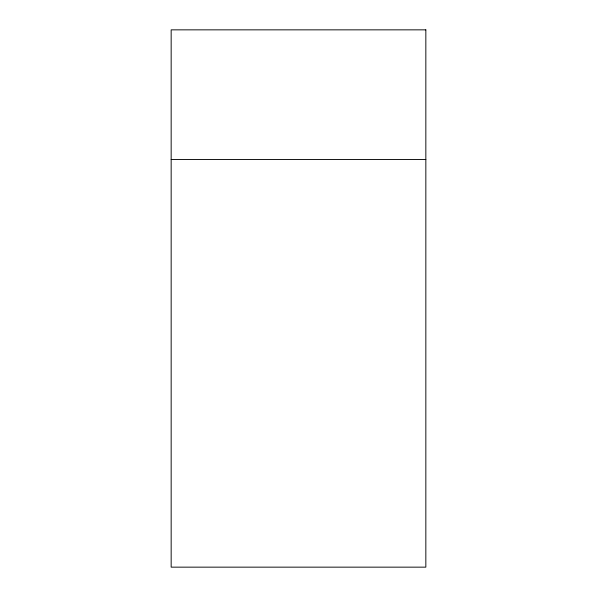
<?xml version="1.0" encoding="UTF-8"?>
<svg xmlns="http://www.w3.org/2000/svg" width="597" height="597" viewBox="0 0 597 597"><rect width="100%" height="100%" fill="white"/><g stroke="black" fill="none" stroke-linecap="round" stroke-linejoin="round"><path stroke-width="0.9" d="M171.16 159.533L425.84 159.533M425.84 29.85L171.16 29.85L171.16 567.15L425.84 567.15L425.84 29.85"/></g></svg>
